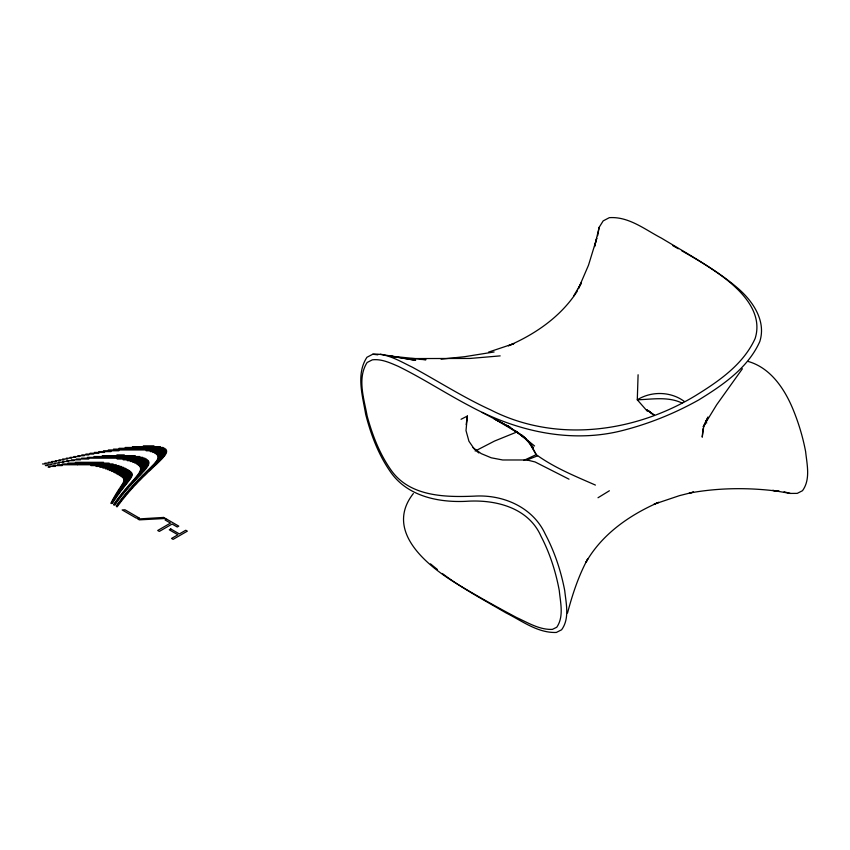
<?xml version="1.0" encoding="UTF-8"?>
<svg xmlns="http://www.w3.org/2000/svg" width="850" height="850" viewBox="0 0 850 850"><rect width="100%" height="100%" fill="white"/><g stroke="black" fill="none" stroke-linecap="round" stroke-linejoin="round"><path stroke-width="1.27" d="M638.095 374.754L637.287 399.797L647.275 411.156M461.061 419.284L467.383 416.033L466.002 430.599L468.945 441.246L474.778 449.735M703.035 428.676L702.217 437.166L703.609 427.316L707.976 417.042L703.184 426.828L716.656 404.791L742.411 368.741M466.172 424.649L467.383 416.033M597.646 235.716L599.176 227.301L603.181 220.883L609.312 217.674C628.734 216.282 645.118 229.67 661.491 238.159C681.944 250.495 702.886 262.098 722.181 276.25C741.264 290.466 763.343 312.301 755.161 338.428C743.378 364.427 718.856 381.214 695.332 395.749C634.227 432.714 555.698 443.158 490.673 409.902C463.494 397.502 438.334 381.299 412.112 367.083C399.766 361.176 387.037 353.047 372.789 354.227L366.945 357.266C355.831 374.032 362.589 395.824 365.649 414.131C370.749 434.201 378.112 453.921 389.927 471.059C406.587 496.06 437.909 502.679 466.066 501.319C494.913 499.279 528.317 507.237 541.036 536.318C549.918 553.35 555.804 571.806 559.289 590.654C560.394 602.597 564.081 616.59 556.761 627.247L552.383 629.383C539.463 629.946 527.935 622.678 516.577 617.514C496.379 606.751 476.34 595.648 456.779 583.737C427.125 565.739 383.945 530.974 413.366 493.499M599.176 227.301L594.543 246.585L596.774 238.244L588.508 265.189L578.383 288.724L581.464 282.763L573.612 296.055M567.513 613.052C572.486 594.288 578.595 575.652 587.924 558.556L586.096 562.084C602.097 534.076 629.648 514.972 658.697 502.339L654.054 504.199L679.479 495.635L693.536 492.108L689.329 493.074C719.058 487.634 749.519 487.422 779.45 491.428L772.682 490.386L790.245 493.425L797.226 493.382L802.485 490.705C810.719 479.474 806.958 464.376 805.619 451.594C802.814 436.741 798.416 422.248 792.604 408.308C784.104 388.163 770.206 367.689 748.085 361.42M577.32 291.093C561.096 316.402 535.638 334.007 508.406 345.78L513.867 343.644L488.548 352.112M598.007 497.739L609.386 490.769M475.171 451.053L494.466 441.086L517.459 431.747M523.642 460.466L536.233 454.644C554.232 467.712 575.142 476.17 595.414 485.074M473.014 447.674L481.249 453.624L491.226 457.789L502.701 459.978L526.989 459.978L537.582 455.834M494.105 351.974L464.525 356.713L441.086 359.157M500.172 355.884L470.114 358.445L411.294 358.572M143.299 445.846L153.977 445.846M132.43 446.664L160.342 446.664M125.173 447.483L163.094 447.483M119.021 448.311L164.751 448.311M113.464 449.129L165.782 449.129M108.322 449.958L166.387 449.958M103.456 450.776L118.957 450.776M146.136 450.776L166.664 450.776M98.812 451.605L111.031 451.605M150.259 451.605L166.706 451.605M94.35 452.423L104.603 452.423M152.862 452.423L166.568 452.423M90.036 453.252L98.94 453.252M154.711 453.252L166.271 453.252M85.85 454.07L93.744 454.07M156.06 454.07L165.867 454.07M81.77 454.899L88.899 454.899M116.875 454.899L124.323 454.899M157.006 454.899L165.367 454.899M77.786 455.717L84.32 455.717M102.244 455.717L135.309 455.717M157.601 455.717L164.794 455.717M73.876 456.546L79.932 456.546M94.031 456.546L139.846 456.546M157.898 456.546L164.156 456.546M70.051 457.364L75.714 457.364M87.369 457.364L142.811 457.364M157.951 457.364L163.476 457.364M66.289 458.182L71.644 458.182M81.547 458.182L144.914 458.182M157.813 458.182L162.754 458.182M62.592 459.011L67.692 459.011M76.266 459.011L88.814 459.011M117.151 459.011L146.444 459.011M157.516 459.011L161.989 459.011M58.947 459.829L63.846 459.829M71.379 459.829L80.506 459.829M123.186 459.829L147.549 459.829M157.091 459.829L161.213 459.829M55.356 460.658L60.084 460.658M66.789 460.658L74.152 460.658M127.245 460.658L148.293 460.658M156.57 460.658L160.406 460.658M51.807 461.476L56.408 461.476M62.454 461.476L68.733 461.476M130.326 461.476L148.75 461.476M155.964 461.476L159.577 461.476M48.312 462.304L52.817 462.304M58.321 462.304L63.888 462.304M75.342 462.304L103.562 462.304M132.781 462.304L148.952 462.304M155.306 462.304L158.738 462.304M44.859 463.123L49.279 463.123M54.357 463.123L59.458 463.123M68 463.123L109.151 463.123M134.789 463.123L148.973 463.123M154.604 463.123L157.887 463.123M42.5 463.951L45.804 463.951M50.543 463.951L55.335 463.951M62.263 463.951L113.124 463.951M136.436 463.951L148.835 463.951M153.861 463.951L157.027 463.951M46.856 464.769L51.457 464.769M57.322 464.769L77.318 464.769M77.541 464.769L116.291 464.769M137.785 464.769L148.559 464.769M153.085 464.769L156.156 464.769M45.347 465.598L47.77 465.598M52.902 465.598L62.231 465.598M90.95 465.598L118.936 465.598M138.847 465.598L148.187 465.598M152.299 465.598L155.284 465.598M48.833 466.416L55.441 466.416M96.082 466.416L121.221 466.416M139.623 466.416L147.719 466.416M151.491 466.416L154.413 466.416M48.206 467.234L50.033 467.234M99.832 467.234L123.239 467.234M140.144 467.234L147.199 467.234M150.663 467.234L153.542 467.234M102.882 468.063L125.024 468.063M140.42 468.063L146.604 468.063M149.834 468.063L152.66 468.063M105.485 468.881L126.629 468.881M140.505 468.881L145.977 468.881M149.005 468.881L151.778 468.881M107.78 469.71L128.074 469.71M140.42 469.71L145.308 469.71M148.166 469.71L150.907 469.71M109.831 470.528L129.37 470.528M140.186 470.528L144.606 470.528M147.316 470.528L150.036 470.528M111.711 471.357L130.454 471.357M139.846 471.357L143.884 471.357M146.476 471.357L149.164 471.357M113.443 472.175L131.293 472.175M139.421 472.175L143.151 472.175M145.637 472.175L148.293 472.175M115.069 473.004L131.867 473.004M138.922 473.004L142.386 473.004M144.808 473.004L147.433 473.004M116.599 473.822L132.186 473.822M138.359 473.822L141.621 473.822M143.969 473.822L146.572 473.822M118.054 474.651L132.271 474.651M137.753 474.651L140.845 474.651M143.14 474.651L145.722 474.651M119.468 475.469L132.164 475.469M137.126 475.469L140.069 475.469M142.311 475.469L144.861 475.469M120.785 476.287L131.899 476.287M136.457 476.287L139.283 476.287M141.493 476.287L144.022 476.287M121.954 477.116L131.527 477.116M135.777 477.116L138.497 477.116M140.675 477.116L143.183 477.116M122.889 477.934L131.07 477.934M135.076 477.934L137.711 477.934M139.867 477.934L142.354 477.934M123.526 478.763L130.549 478.763M134.374 478.763L136.924 478.763M139.071 478.763L141.525 478.763M123.834 479.581L129.976 479.581M133.652 479.581L136.138 479.581M138.274 479.581L140.696 479.581M123.866 480.409L129.381 480.409M132.94 480.409L135.363 480.409M137.477 480.409L139.889 480.409M123.686 481.228L128.764 481.228M132.207 481.228L134.576 481.228M136.691 481.228L139.071 481.228M123.367 482.056L128.127 482.056M131.484 482.056L133.811 482.056M135.915 482.056L138.274 482.056M122.953 482.874L127.479 482.874M130.762 482.874L133.036 482.874M135.139 482.874L137.477 482.874M122.485 483.703L126.831 483.703M130.039 483.703L132.271 483.703M134.374 483.703L136.691 483.703M121.975 484.521L126.183 484.521M129.317 484.521L131.516 484.521M133.62 484.521L135.904 484.521M121.454 485.339L125.524 485.339M128.605 485.339L130.762 485.339M132.866 485.339L135.129 485.339M120.912 486.168L124.876 486.168M127.893 486.168L130.018 486.168M132.122 486.168L134.364 486.168M120.371 486.986L124.228 486.986M127.181 486.986L129.285 486.986M131.389 486.986L133.599 486.986M119.829 487.815L123.579 487.815M126.48 487.815L128.552 487.815M130.656 487.815L132.844 487.815M119.287 488.633L122.942 488.633M125.779 488.633L127.829 488.633M129.933 488.633L132.101 488.633M118.745 489.462L122.304 489.462M125.088 489.462L127.107 489.462M129.211 489.462L131.357 489.462M118.214 490.28L121.677 490.28M124.397 490.28L126.395 490.28M128.499 490.28L130.624 490.28M117.693 491.109L121.051 491.109M123.718 491.109L125.694 491.109M127.797 491.109L129.891 491.109M117.172 491.927L120.434 491.927M123.037 491.927L125.003 491.927M127.096 491.927L129.168 491.927M116.662 492.756L119.818 492.756M122.368 492.756L124.312 492.756M126.406 492.756L128.456 492.756M116.152 493.574L119.213 493.574M121.709 493.574L123.632 493.574M125.715 493.574L127.755 493.574M115.664 494.402L118.607 494.402M121.051 494.402L122.953 494.402M125.035 494.402L127.054 494.402M115.164 495.221L118.012 495.221M120.402 495.221L122.294 495.221M124.355 495.221L126.353 495.221M114.686 496.039L117.427 496.039M119.754 496.039L121.635 496.039M123.696 496.039L125.672 496.039M114.208 496.868L116.843 496.868M119.117 496.868L120.987 496.868M123.027 496.868L124.993 496.868M113.741 497.686L116.269 497.686M118.49 497.686L120.339 497.686M122.368 497.686L124.312 497.686M113.284 498.514L115.696 498.514M117.863 498.514L119.701 498.514M121.72 498.514L123.654 498.514M112.827 499.332L115.132 499.332M117.247 499.332L119.074 499.332M121.072 499.332L122.995 499.332M112.37 500.161L114.569 500.161M116.631 500.161L118.458 500.161M120.434 500.161L122.336 500.161M111.934 500.979L114.017 500.979M116.025 500.979L117.842 500.979M119.808 500.979L121.688 500.979M111.499 501.808L113.475 501.808M115.419 501.808L117.236 501.808M119.181 501.808L121.051 501.808M111.063 502.626L112.922 502.626M114.824 502.626L116.631 502.626M118.554 502.626L120.413 502.626M110.925 503.455L112.391 503.455M114.24 503.455L116.046 503.455M117.938 503.455L119.786 503.455M113.656 504.273L115.451 504.273M117.321 504.273L119.17 504.273M113.772 505.091L114.877 505.091M116.716 505.091L118.554 505.091M116.121 505.92L117.948 505.92M116.62 506.738L117.343 506.738M410.359 358.838L415.576 359.125M419.486 359.337L425.999 359.699L390.639 356.139L415.629 360.326L380.364 354.195M372.789 354.227L377.836 354.832M389.183 356.203L398.013 357.255L390.639 356.139M526.989 459.978L535.086 461.954L569.011 479.188M784.082 491.81L790.245 493.425M682.327 403.187C668.323 396.27 652.247 399.341 637.287 399.797C651.514 390.936 670.905 391.393 684.356 401.476M482.184 412.42L509.979 427.221L494.137 418.774L516.418 431.938L507.131 425.478M672.722 245.565L678.268 248.774M681.636 250.708C701.696 262.172 721.682 274.051 739.117 289.329C753.557 302.26 766.158 321.396 759.826 341.487C747.968 368.029 722.883 384.997 698.976 399.797C675.282 413.1 650.006 423.406 623.698 430.217C571.625 443.966 516.503 431.343 470.007 406.141C445.729 393.454 422.779 378.356 398.172 366.297C390.022 362.791 381.491 358.785 372.374 359.826L367.126 362.493C356.947 378.377 364.098 398.809 367.126 415.916C372.289 434.796 379.397 453.379 390.649 469.519C409.233 496.697 444.901 497.367 474.396 496.134C502.934 494.339 532.876 507.099 545.286 534.172C554.646 551.862 560.989 571.03 564.729 590.665C566.068 603.447 569.829 618.545 561.595 629.786L556.336 632.453C537.657 633.165 521.762 620.713 505.761 612.765C484.319 600.185 462.188 588.508 442.308 573.495M507.216 425.553L526.278 438.876L516.258 431.354L525.215 438.547L521.773 434.913M654.128 414.981L646.627 409.711L653.756 415.066M476.839 451.35L478.901 452.976M516.279 431.407L534.586 445.974M648.231 410.476L653.99 415.066M430.483 563.869L437.389 569.479M522.824 436.092L533.481 447.493M527.701 440.204L536.233 454.644L529.592 442.212M705.723 420.623L706.69 423.045M166.558 519.074L165.059 519.945L170.499 523.09L157.707 530.485L159.333 531.42L172.125 524.036L177.278 527.011L178.787 526.139L166.558 519.074M170.765 528.944L169.278 529.794L177.905 534.778L171.53 538.454L173.113 539.367L187.34 531.154L185.757 530.241L179.382 533.928L170.765 528.944M139.102 517.969L136.329 518.128L122.166 509.947L124.961 509.777L139.102 517.969M163.572 517.438L137.817 518.999L139.315 519.86L165.399 518.489L163.572 517.438"/></g></svg>
